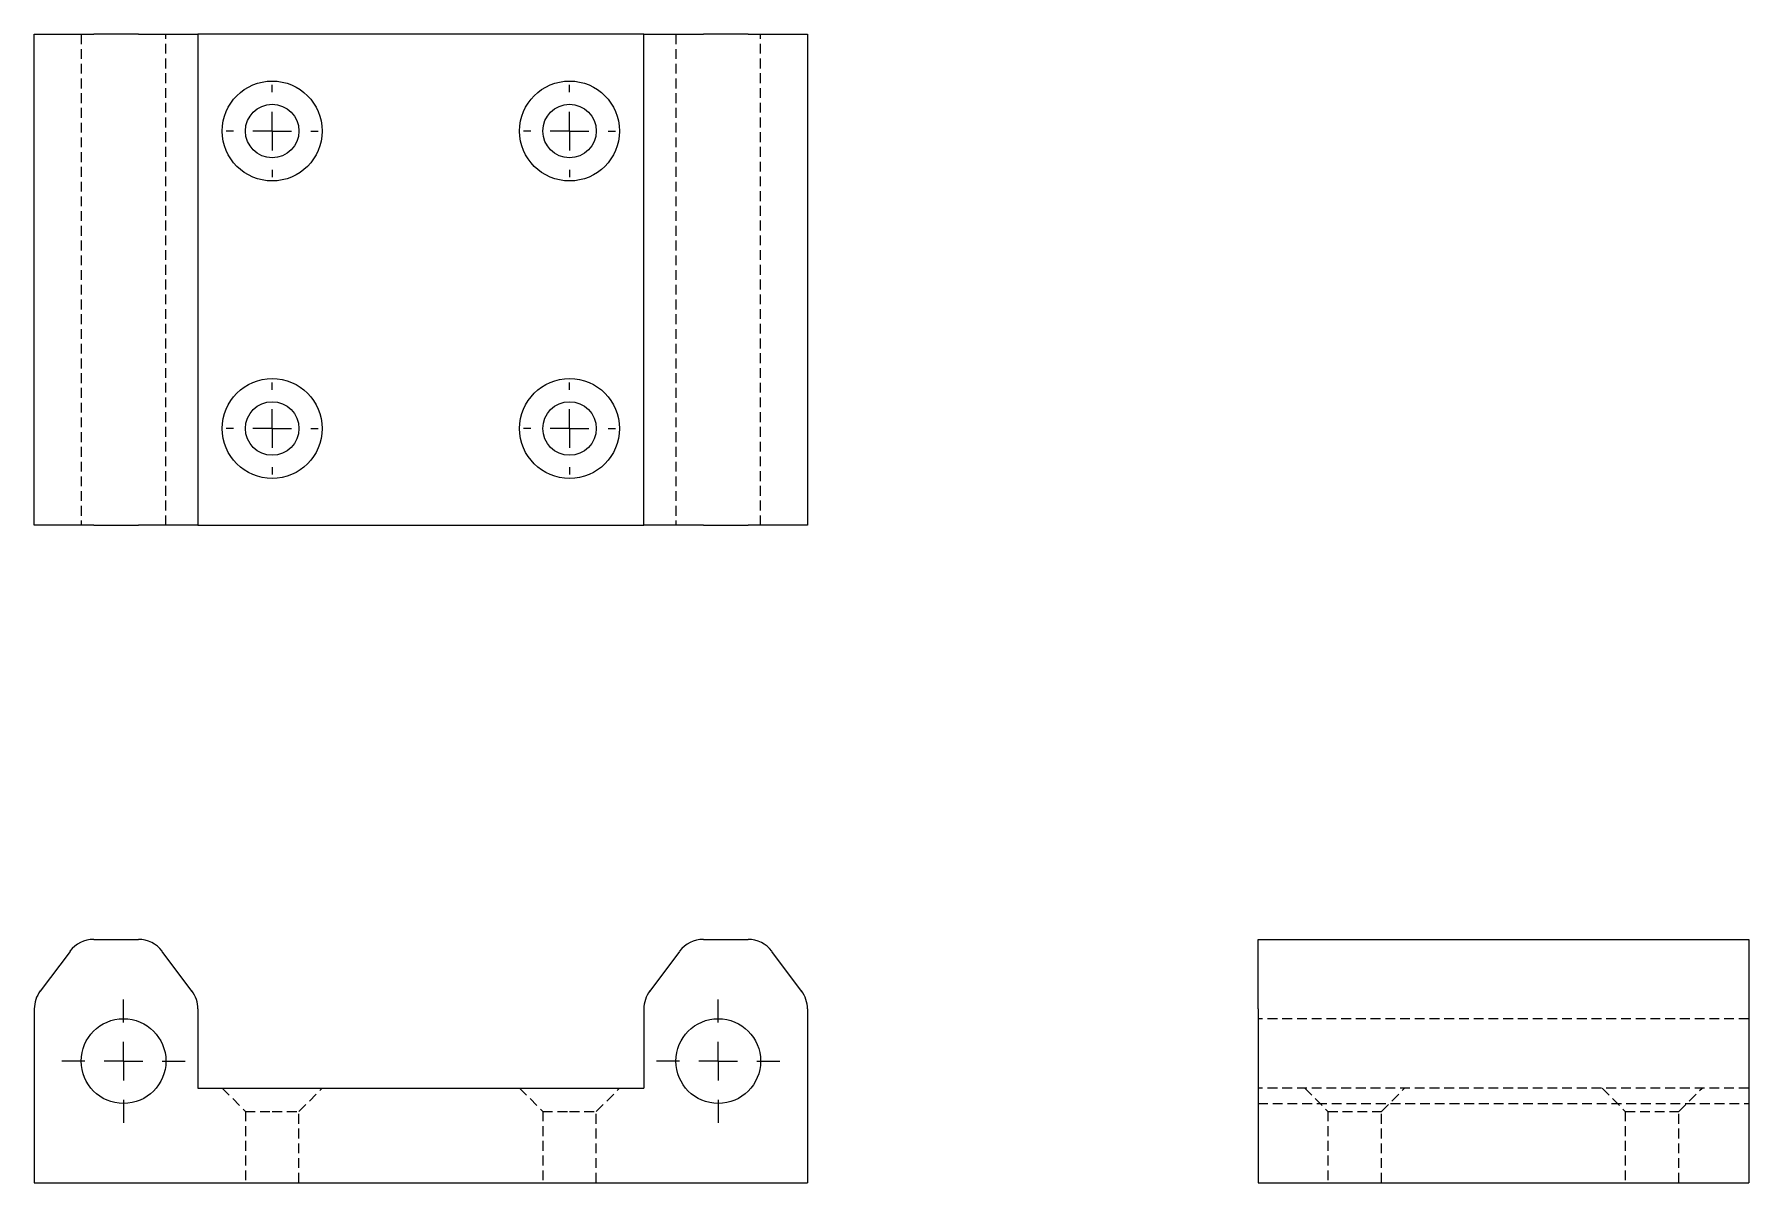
# Model space of a CAD drawing. Header units: millimetres. Extents: x 33 to 255, y 41 to 190.
import ezdxf

# ---------------------------------------------------------------- set-up
doc = ezdxf.new("R2010")
doc.units = ezdxf.units.MM
doc.linetypes.add('HIDDEN', pattern=[1.905, 1.27, -0.635])
doc.layers.add('10', color=7, linetype='Continuous')

# ---------------------------------------------------------------- blocks, each defined once
blk = doc.blocks.new('SW_CENTERMARKSYMBOL_0')
at = {"layer": '10', "color": 0}
for p, q in [((0, 5), (0, 7.98)), ((0, 0), (0, 2.5)), ((-5, 0), (-7.98, 0)), ((0, 0), (-2.5, 0)), ((0, 0), (0, -2.5)), ((0, 0), (2.5, 0)), ((5, 0), (7.98, 0)), ((0, -5), (0, -7.98))]:
    blk.add_line(p, q, dxfattribs=at)
blk = doc.blocks.new('SW_CENTERMARKSYMBOL_1')
at = {"layer": '10', "color": 0}
for p, q in [((0, 5), (0, 7.98)), ((0, 0), (0, 2.5)), ((-5, 0), (-7.98, 0)), ((0, 0), (-2.5, 0)), ((0, 0), (0, -2.5)), ((0, 0), (2.5, 0)), ((5, 0), (7.98, 0)), ((0, -5), (0, -7.98))]:
    blk.add_line(p, q, dxfattribs=at)
blk = doc.blocks.new('SW_CENTERMARKSYMBOL_2')
at = {"layer": '10', "color": 0}
for p, q in [((0, 5), (0, 5.96)), ((0, 0), (0, 2.5)), ((-5, 0), (-5.96, 0)), ((0, 0), (-2.5, 0)), ((0, 0), (0, -2.5)), ((0, 0), (2.5, 0)), ((5, 0), (5.96, 0)), ((0, -5), (0, -5.96))]:
    blk.add_line(p, q, dxfattribs=at)
blk = doc.blocks.new('SW_CENTERMARKSYMBOL_3')
at = {"layer": '10', "color": 0}
for p, q in [((0, 5), (0, 5.96)), ((0, 0), (0, 2.5)), ((-5, 0), (-5.96, 0)), ((0, 0), (-2.5, 0)), ((0, 0), (0, -2.5)), ((0, 0), (2.5, 0)), ((5, 0), (5.96, 0)), ((0, -5), (0, -5.96))]:
    blk.add_line(p, q, dxfattribs=at)
blk = doc.blocks.new('SW_CENTERMARKSYMBOL_4')
at = {"layer": '10', "color": 0}
for p, q in [((0, 5), (0, 5.96)), ((0, 0), (0, 2.5)), ((-5, 0), (-5.96, 0)), ((0, 0), (-2.5, 0)), ((0, 0), (0, -2.5)), ((0, 0), (2.5, 0)), ((5, 0), (5.96, 0)), ((0, -5), (0, -5.96))]:
    blk.add_line(p, q, dxfattribs=at)
blk = doc.blocks.new('SW_CENTERMARKSYMBOL_5')
at = {"layer": '10', "color": 0}
for p, q in [((0, 5), (0, 5.96)), ((0, 0), (0, 2.5)), ((-5, 0), (-5.96, 0)), ((0, 0), (-2.5, 0)), ((0, 0), (0, -2.5)), ((0, 0), (2.5, 0)), ((5, 0), (5.96, 0)), ((0, -5), (0, -5.96))]:
    blk.add_line(p, q, dxfattribs=at)

msp = doc.modelspace()

# ---------------------------------------------------------------- linework, layer by layer
at = {"color": 7, "linetype": 'Continuous', "lineweight": 25}
for p, q in [((33, 126.27), (33, 189.73)), ((33, 189.73), (33.77, 189.73)), ((33.77, 189.73), (37.62, 189.73)), ((37.62, 189.73), (40.69, 189.73)), ((46.46, 189.73), (40.69, 189.73)), ((46.46, 189.73), (49.54, 189.73)), ((49.54, 189.73), (53.38, 189.73)), ((53.38, 189.73), (54.15, 189.73)), ((54.15, 189.73), (54.15, 126.27)), ((111.85, 189.73), (54.15, 189.73)), ((111.85, 126.27), (111.85, 189.73)), ((111.85, 189.73), (112.62, 189.73)), ((112.62, 189.73), (116.46, 189.73)), ((116.46, 189.73), (119.54, 189.73)), ((125.31, 189.73), (119.54, 189.73)), ((125.31, 189.73), (128.38, 189.73)), ((128.38, 189.73), (132.23, 189.73)), ((132.23, 189.73), (133, 189.73)), ((133, 189.73), (133, 126.27)), ((33.77, 126.27), (33, 126.27)), ((37.62, 126.27), (33.77, 126.27)), ((40.69, 126.27), (37.62, 126.27)), ((40.69, 126.27), (46.46, 126.27)), ((49.54, 126.27), (46.46, 126.27)), ((53.38, 126.27), (49.54, 126.27)), ((54.15, 126.27), (53.38, 126.27)), ((54.15, 126.27), (111.85, 126.27)), ((112.62, 126.27), (111.85, 126.27)), ((116.46, 126.27), (112.62, 126.27)), ((119.54, 126.27), (116.46, 126.27)), ((119.54, 126.27), (125.31, 126.27)), ((128.38, 126.27), (125.31, 126.27)), ((132.23, 126.27), (128.38, 126.27)), ((133, 126.27), (132.23, 126.27)), ((37.62, 71.18), (33.77, 66.05)), ((40.69, 72.72), (46.46, 72.72)), ((53.38, 66.05), (49.54, 71.18)), ((116.46, 71.18), (112.62, 66.05)), ((119.54, 72.72), (125.31, 72.72)), ((132.23, 66.05), (128.38, 71.18)), ((191.27, 72.72), (254.73, 72.72)), ((191.27, 71.18), (191.27, 72.72)), ((191.27, 66.05), (191.27, 71.18)), ((254.73, 72.72), (254.73, 71.18)), ((254.73, 71.18), (254.73, 66.05)), ((191.27, 63.75), (191.27, 66.05)), ((254.73, 66.05), (254.73, 63.75)), ((33, 63.75), (33, 41.28)), ((54.15, 63.75), (54.15, 53.49)), ((111.85, 63.75), (111.85, 53.49)), ((133, 63.75), (133, 41.28)), ((191.27, 63.75), (191.27, 41.28)), ((254.73, 63.75), (254.73, 41.28)), ((54.15, 53.49), (111.85, 53.49)), ((33, 41.28), (133, 41.28)), ((191.27, 41.28), (254.73, 41.28))]:
    msp.add_line(p, q, dxfattribs=at)
at = {"color": 7, "linetype": 'HIDDEN', "lineweight": 18}
for p, q in [((39.06, 189.73), (39.06, 126.27)), ((50.02, 126.27), (50.02, 189.73)), ((115.98, 189.73), (115.98, 126.27)), ((126.94, 126.27), (126.94, 189.73)), ((254.73, 62.48), (191.27, 62.48)), ((57.31, 53.49), (60.31, 50.49)), ((67.23, 50.49), (70.23, 53.49)), ((95.77, 53.49), (98.77, 50.49)), ((105.69, 50.49), (108.69, 53.49)), ((254.73, 53.49), (191.27, 53.49)), ((197.31, 53.49), (200.31, 50.49)), ((207.23, 50.49), (210.23, 53.49)), ((235.77, 53.49), (238.77, 50.49)), ((245.69, 50.49), (248.69, 53.49)), ((191.27, 51.52), (254.73, 51.52)), ((60.31, 50.49), (63.77, 50.49)), ((60.31, 50.49), (60.31, 41.28)), ((63.77, 50.49), (67.23, 50.49)), ((67.23, 41.28), (67.23, 50.49)), ((98.77, 50.49), (102.23, 50.49)), ((98.77, 50.49), (98.77, 41.28)), ((102.23, 50.49), (105.69, 50.49)), ((105.69, 41.28), (105.69, 50.49)), ((200.31, 50.49), (207.23, 50.49)), ((200.31, 50.49), (200.31, 41.28)), ((207.23, 41.28), (207.23, 50.49)), ((238.77, 50.49), (245.69, 50.49)), ((238.77, 50.49), (238.77, 41.28)), ((245.69, 41.28), (245.69, 50.49))]:
    msp.add_line(p, q, dxfattribs=at)
at = {"color": 7, "linetype": 'Continuous', "lineweight": 25}
for centre, radius in [((63.77, 177.23), 6.46), ((102.23, 177.23), 6.46), ((63.77, 177.23), 3.46), ((102.23, 177.23), 3.46), ((63.77, 138.77), 6.46), ((102.23, 138.77), 6.46), ((63.77, 138.77), 3.46), ((102.23, 138.77), 3.46), ((44.54, 57), 5.48), ((121.46, 57), 5.48)]:
    msp.add_circle(centre, radius, dxfattribs=at)
for centre, start, end in [((40.69, 68.88), 90, 143.1301), ((46.46, 68.88), 36.8699, 90), ((119.54, 68.88), 90, 143.1301), ((125.31, 68.88), 36.8699, 90), ((36.85, 63.75), 143.1301, 180), ((50.31, 63.75), 0, 36.8699), ((115.69, 63.75), 143.1301, 180), ((129.15, 63.75), 0, 36.8699)]:
    msp.add_arc(centre, 3.85, start, end, dxfattribs=at)

# ---------------------------------------------------------------- block references
at = {"layer": '10'}
for name, p in [('SW_CENTERMARKSYMBOL_4', (63.77, 177.23)), ('SW_CENTERMARKSYMBOL_5', (102.23, 177.23)), ('SW_CENTERMARKSYMBOL_3', (63.77, 138.77)), ('SW_CENTERMARKSYMBOL_2', (102.23, 138.77)), ('SW_CENTERMARKSYMBOL_0', (44.54, 57)), ('SW_CENTERMARKSYMBOL_1', (121.46, 57))]:
    msp.add_blockref(name, p, dxfattribs=at)

doc.saveas('drawing.dxf')
